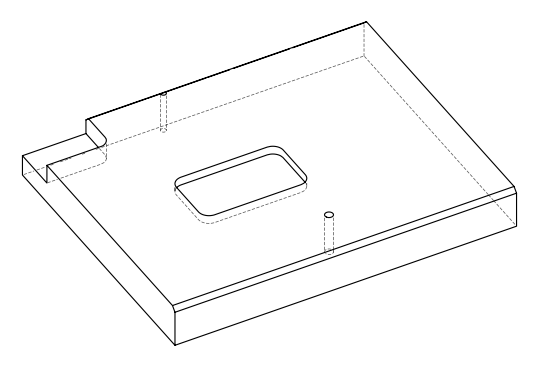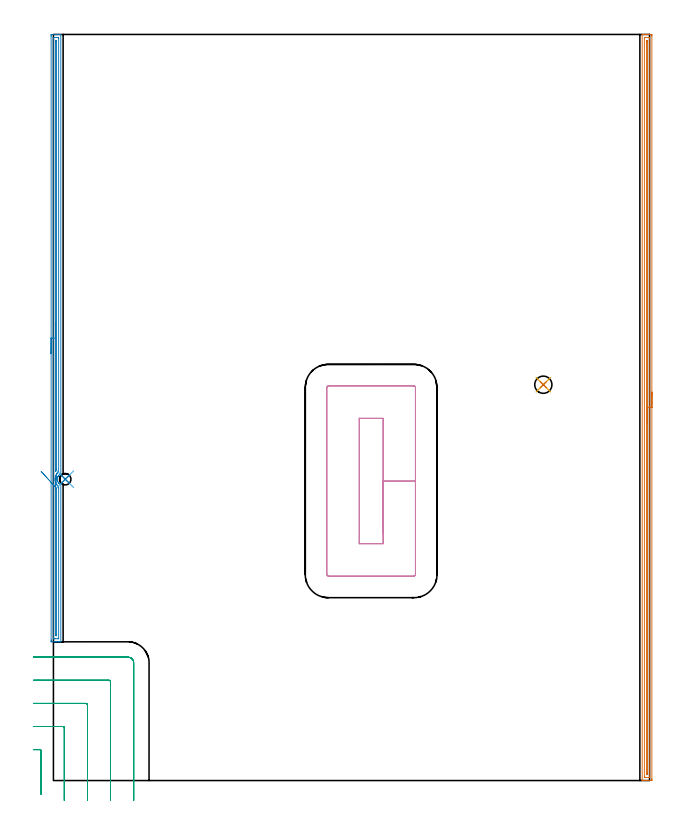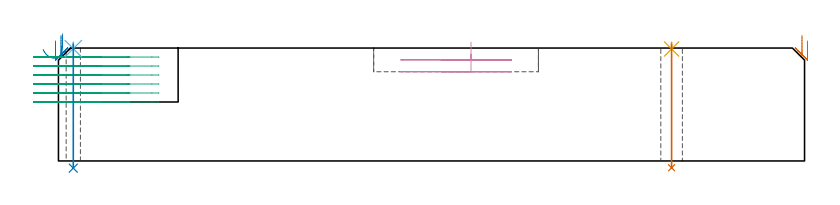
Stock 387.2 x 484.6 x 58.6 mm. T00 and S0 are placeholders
(PLAN: 8 operations, 5 tool changes, 31.2 min)
(1 AREA_MILL | FG_CHAMFER_SURFACE | UGT0205_001 | 11.79 min | 9618 mm3)
(2 AREA_MILL_1 | FG_CHAMFER_SURFACE_1 | UGT0205_001 | 9.71 min | 7911 mm3)
(3 MILL_CORNER_NOTCH_RECTANGULAR | CORNER_NOTCH_RECTANGULAR | UGT0201_136 | Follow Part, ap 5, ae 75% | 6.54 min | 155486 mm3)
(4 MILL_RECTANGULAR_POCKET | POCKET_RECTANGULAR_STRAIGHT | UGT0201_006 | Follow Part, ap 7, ae 75% | 2.6 min | 157015 mm3)
(5 SPOT_DRILL | STEP1HOLE | NXT0321_9005460120000 | 0.03 min | 2 mm3)
(6 SPOT_DRILL_1 | STEP1HOLE_1 | NXT0321_9005460120000 | 0.03 min | 3 mm3)
(7 DRILL_THROUGH_HOLE_INTO_CENTER | STEP1HOLE | NXT0301_083 | 0.26 min | 5733 mm3)
(8 DRILL_THROUGH_HOLE_INTO_CENTER_1 | STEP1HOLE_1 | UGT0301_194 | 0.26 min | 2485 mm3)
(TOOL UGT0205_001 | Chamfer Mill 20 x 3 x 45 deg. | D20 FL50 Z2)
(TOOL UGT0201_136 | Carbide End Mill 20.0 | D20 FL30 Z4)
(TOOL UGT0201_006 | End Mill 28 mm | D28 FL25 Z2)
(TOOL NXT0321_9005460120000 | NC Spot Drill, 142deg, 12mm, Carbide, Uncoated | D12 PA142 FL30 Z2)
(TOOL NXT0301_083 | Carbide Drill 11.2mm [860.1-1120-056A1-MM 2214] | D11.2 PA140 FL72 Z2)
(TOOL UGT0301_194 | Twist Drill 7.4 mm | D7.4 PA118 FL66 Z2)
(OP 1 AREA_MILL)
G17 G21 G94 G90
T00 M6
G54
G17 G0 G90 X388.7 Y252.3 S1061 M3
G43 Z68.6 H0
Z62.3
G94 G1 Y252.262 Z61.428 F250.
Y252.148 Z60.563
Y251.959 Z59.712
Y251.697 Z58.88
Y251.363 Z58.074
Y250.96 Z57.3
Y250.491 Z56.564
Y249.96 Z55.872
Y249.371 Z55.229
Y248.728 Z54.64
Y248.036 Z54.108
Y247.3 Z53.64
Y246.526 Z53.237
Y245.72 Z52.903
Y244.888 Z52.641
Y244.036 Z52.452
Y243.172 Z52.338
Y242.3 Z52.3
Y1.012
X388.699 Y0.62 Z52.301
X388.695 Y0.124 Z52.303
X388.691 Y0.009 Z52.305
X388.204 Y0. Z52.793
X385.55 Z55.444
X385.008 Z55.989
X384.665 Z56.331
X384.123 Z56.873
X383.781 Z57.214
X383.096 Z57.903
X382.783 Z58.216
X382.42 Y0.008 Z58.571
X382.403 Y0.01 Z58.588
X382.4 Y0.173 Z58.6
Y484.427
X382.403 Y484.592 Z58.588
X382.421 Y484.6 Z58.57
X382.784 Z58.216
X383.096 Z57.903
X383.781 Z57.214
X385.008 Z55.989
X385.55 Z55.444
X386.163 Z54.832
X387.933 Z53.064
X388.204 Y484.597 Z52.793
X388.691 Y484.591 Z52.305
X388.695 Y484.476 Z52.303
X388.699 Y483.98 Z52.301
X388.7 Y483.479 Z52.3
Y242.3
X387.286 Z53.714
Y2.192
X387.285 Y2.084 Z53.715
X387.282 Y2.031 Z53.718
X387.28 Y2.013 Z53.72
X387.239 Y2.009 Z53.761
X386.836 Y2.001 Z54.164
X384.183 Z56.817
X383.938 Y2.005 Z57.062
X383.826 Y2.01 Z57.174
X383.815 Y2.372 Z57.185
Y2.406
X383.814 Y482.408 Z57.186
X383.815 Y482.516 Z57.185
X383.818 Y482.569 Z57.182
X383.82 Y482.587 Z57.18
X383.861 Y482.591 Z57.139
X384.264 Y482.599 Z56.736
X386.917 Z54.083
X387.162 Y482.595 Z53.838
X387.274 Y482.59 Z53.726
X387.285 Y482.228 Z53.715
X387.286 Y482.193
Y242.3 Z53.714
X385.872 Z55.128
X385.871 Y4.762 Z55.129
X385.869 Y4.193 Z55.131
X385.867 Y4.032 Z55.133
X385.865 Y4.017 Z55.135
X385.854 Y4.01 Z55.146
X385.805 Y4.005 Z55.195
X385.74 Y4.001 Z55.26
X385.55 Y4.002 Z55.45
X385.359 Y4.006 Z55.641
X385.238 Y4.01 Z55.762
X385.234 Y4.086 Z55.766
X385.231 Y4.193 Z55.769
X385.229 Y4.517 Z55.771
Y479.838
X385.231 Y480.407 Z55.769
X385.234 Y480.568 Z55.766
X385.235 Y480.583 Z55.765
X385.246 Y480.59 Z55.754
X385.295 Y480.595 Z55.705
X385.36 Y480.599 Z55.64
X385.55 Y480.598 Z55.45
X385.741 Y480.594 Z55.259
X385.862 Y480.59 Z55.138
X385.866 Y480.514 Z55.134
X385.869 Y480.407 Z55.131
X385.871 Y480.082 Z55.129
X385.872 Y242.3 Z55.128
Y241.428 Z55.166
Y240.563 Z55.28
Y239.712 Z55.469
Y238.88 Z55.731
Y238.074 Z56.065
Y237.3 Z56.468
Y236.564 Z56.937
Y235.872 Z57.468
Y235.229 Z58.057
Y234.64 Z58.701
Y234.108 Z59.393
Y233.64 Z60.128
Y233.237 Z60.902
Y232.903 Z61.708
Y232.641 Z62.54
Y232.452 Z63.392
Y232.338 Z64.257
Y232.3 Z65.128
G0 Z68.6
M5
M2
(OP 2 AREA_MILL_1)
G17 G21 G94 G90
T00 M6
G54
G17 G0 G90 X-1.5 Y277.35 S1061 M3
G43 Z68.6 H0
Z62.3
G94 G1 Y277.388 Z61.428 F250.
Y277.502 Z60.564
Y277.691 Z59.712
Y277.953 Z58.88
Y278.287 Z58.074
Y278.69 Z57.3
Y279.158 Z56.564
Y279.69 Z55.872
Y280.279 Z55.229
Y280.922 Z54.64
Y281.614 Z54.108
Y282.35 Z53.64
Y283.124 Z53.237
Y283.93 Z52.903
Y284.762 Z52.641
Y285.613 Z52.452
Y286.478 Z52.338
Y287.35 Z52.3
Y483.584
X-1.499 Y483.976 Z52.301
X-1.495 Y484.472 Z52.303
X-1.491 Y484.591 Z52.305
X-1.004 Y484.6 Z52.793
X1.65 Z55.445
X3.069 Z56.865
X3.419 Z57.214
X4.119 Z57.919
X4.408 Z58.207
X4.779 Y484.593 Z58.571
X4.797 Y484.59 Z58.588
X4.8 Y484.423 Z58.6
Y199.315
X4.797 Y199.132 Z58.589
X4.776 Y199.119 Z58.569
X4.635 Y199.047 Z58.432
X4.5 Y198.984 Z58.298
X4.367 Y198.91 Z58.166
X4.307 Y198.871 Z58.107
X4.028 Y198.685 Z57.828
X3.657 Y198.373 Z57.456
X3.325 Y198.017 Z57.121
X3.293 Y197.974 Z57.088
X3.15 Y197.786 Z56.949
X2.96 Y197.463 Z56.758
X2.915 Y197.369 Z56.711
X2.83 Y197.197 Z56.627
X2.793 Y197.124 Z56.591
X2.708 Y196.905 Z56.508
X2.643 Y196.683 Z56.441
X2.563 Y196.298 Z56.358
X2.548 Y196.231 Z56.346
X2.535 Y196.061 Z56.331
X2.512 Y195.784 Z56.309
X2.52 Y195.643 Z56.303
X2.522 Y195.641
X2.524 Y195.639 Z56.304
X2.527 Y195.337 Z56.325
X2.553 Y195.11 Z56.352
X2.597 Y194.885 Z56.393
X2.607 Y194.846 Z56.403
X2.654 Y194.663 Z56.452
X2.715 Y194.483 Z56.514
X2.728 Y194.444 Z56.527
X2.918 Y194.017 Z56.718
X3.151 Y193.61 Z56.949
X3.193 Y193.551 Z56.992
X3.341 Y193.366 Z57.14
X3.38 Y193.318 Z57.178
X3.419 Y193.276 Z57.215
X3.58 Y193.098 Z57.38
X3.798 Y192.895 Z57.597
X4.029 Y192.707 Z57.828
X4.099 Y192.657 Z57.898
X4.304 Y192.532 Z58.102
X4.357 Y192.499 Z58.156
X4.622 Y192.359 Z58.421
X4.632 Y192.354 Z58.431
X4.741 Y192.303 Z58.538
X4.792 Y192.275 Z58.588
X4.795 Y192.269 Z58.591
X4.8 Y192.218 Z58.6
Y90.273
X4.804 Y90.11 Z58.595
X4.78 Y90.108 Z58.571
X4.408 Y90.1 Z58.207
X4.119 Z57.919
X3.419 Z57.214
X2.185 Z55.982
X1.65 Z55.445
X1.033 Z54.828
X-1.004 Y90.101 Z52.793
X-1.241 Y90.103 Z52.556
X-1.491 Y90.109 Z52.306
X-1.495 Y90.228 Z52.303
X-1.499 Y90.724 Z52.301
X-1.5 Y91.225 Z52.3
Y287.35
X-0.086 Z53.714
X-0.085 Y482.404 Z53.715
X-0.084 Y482.511 Z53.716
X-0.082 Y482.564 Z53.718
X-0.08 Y482.583 Z53.72
X-0.048 Y482.59 Z53.752
X0.361 Y482.598 Z54.161
X2.128 Y482.6 Z55.928
X2.535 Z56.335
X3.014 Y482.599 Z56.814
X3.261 Y482.594 Z57.061
X3.377 Y482.59 Z57.177
X3.385 Y482.223 Z57.185
Y482.189
Y200.656
X3.384 Y200.548 Z57.184
X3.381 Y200.495 Z57.181
X3.379 Y200.474 Z57.179
X2.877 Y200.03 Z56.677
X2.611 Y199.762 Z56.411
X2.574 Y199.723 Z56.374
X2.561 Y199.709 Z56.361
X2.535 Y199.677 Z56.335
X2.179 Y199.227 Z55.979
X1.956 Y198.868 Z55.756
X1.842 Y198.674 Z55.642
X1.65 Y198.29 Z55.45
X1.554 Y198.071 Z55.354
X1.516 Y197.974 Z55.316
X1.403 Y197.651 Z55.203
X1.331 Y197.403 Z55.131
X1.258 Y197.081 Z55.058
X1.174 Y196.668 Z54.974
X1.127 Y196.187 Z54.927
X1.103 Y195.9 Z54.903
X1.102 Y195.847 Z54.902
X1.119 Y195.293 Z54.919
X1.15 Y194.905 Z54.95
X1.185 Y194.64 Z54.985
X1.23 Y194.399 Z55.03
X1.289 Y194.141 Z55.089
X1.397 Y193.761 Z55.197
X1.486 Y193.506 Z55.286
X1.65 Y193.125 Z55.45
X1.815 Y192.778 Z55.615
X1.849 Y192.712 Z55.649
X1.904 Y192.612 Z55.704
X2.008 Y192.437 Z55.808
X2.105 Y192.278 Z55.905
X2.204 Y192.133 Z56.004
X2.488 Y191.766 Z56.288
X2.53 Y191.718 Z56.33
X2.535 Y191.714 Z56.335
X3.051 Y191.196 Z56.851
X3.222 Y191.044 Z57.022
X3.379 Y190.865 Z57.179
X3.386 Y189.931 Z57.186
X3.385 Y92.296 Z57.185
X3.384 Y92.189 Z57.184
X3.381 Y92.136 Z57.181
X3.38 Y92.117 Z57.18
X3.348 Y92.11 Z57.148
X2.939 Y92.102 Z56.739
X1.172 Y92.1 Z54.972
X0.765 Z54.565
X0.286 Y92.101 Z54.086
X0.039 Y92.106 Z53.839
X-0.077 Y92.11 Z53.723
X-0.085 Y92.477 Z53.715
Y92.511
X-0.086 Y287.35 Z53.714
X1.328 Z55.128
X1.329 Y479.832 Z55.129
X1.333 Y480.401 Z55.133
X1.335 Y480.562 Z55.135
X1.341 Y480.59 Z55.141
X1.388 Y480.595 Z55.188
X1.455 Y480.598 Z55.255
X1.65 Y480.597 Z55.45
X1.846 Y480.591 Z55.646
X1.965 Y480.586 Z55.765
X1.967 Y480.509 Z55.767
X1.969 Y480.401 Z55.769
X1.971 Y480.077 Z55.771
Y201.834
X1.969 Y201.692 Z55.769
X1.967 Y201.621 Z55.767
X1.965 Y201.59 Z55.765
X1.934 Y201.549 Z55.734
X1.8 Y201.398 Z55.6
X1.65 Y201.229 Z55.45
X1.388 Y200.92 Z55.188
X1.37 Y200.901 Z55.17
X1.344 Y200.878 Z55.144
X1.335 Y200.872 Z55.135
X1.333 Y200.892 Z55.133
X1.33 Y200.935 Z55.13
X1.329 Y200.98 Z55.129
X1.328 Y287.35 Z55.128
Y288.222 Z55.167
Y289.086 Z55.28
Y289.938 Z55.469
Y290.77 Z55.732
Y291.576 Z56.065
Y292.35 Z56.468
Y293.086 Z56.937
Y293.778 Z57.468
Y294.421 Z58.057
Y295.01 Z58.701
Y295.541 Z59.393
Y296.01 Z60.128
Y296.413 Z60.902
Y296.747 Z61.708
Y297.009 Z62.54
Y297.198 Z63.392
Y297.312 Z64.257
Y297.35 Z65.128
G0 Z68.6
X-7.973 Y200.814
Z57.868
G1 X-7.626 Y200.431 Z57.166
X-7.239 Y200.003 Z56.511
X-6.816 Y199.535 Z55.909
X-6.359 Y199.029 Z55.364
X-5.872 Y198.491 Z54.881
X-5.358 Y197.923 Z54.462
X-4.822 Y197.33 Z54.112
X-4.268 Y196.717 Z53.833
X-3.699 Y196.088 Z53.627
X-3.121 Y195.449 Z53.496
X-2.537 Y194.803 Z53.441
X-1.952 Y194.156 Z53.461
X-1.37 Y193.513 Z53.558
X-0.797 Y192.879 Z53.73
X-0.235 Y192.258 Z53.975
X0.31 Y191.655 Z54.293
X0.834 Y191.075 Z54.68
X1.334 Y190.523 Z55.134
X1.37 Y190.482 Z55.17
X1.65 Y190.165 Z55.45
X1.868 Y189.931 Z55.668
X1.938 Y189.852 Z55.738
X1.962 Y189.824 Z55.762
X1.965 Y189.807 Z55.765
X1.968 Y189.768 Z55.768
X1.971 Y189.607 Z55.771
Y94.868
X1.967 Y94.299 Z55.767
X1.964 Y94.138 Z55.764
X1.959 Y94.11 Z55.759
X1.912 Y94.106 Z55.712
X1.845 Y94.102 Z55.645
X1.65 Y94.103 Z55.45
X1.454 Y94.109 Z55.254
X1.335 Y94.114 Z55.135
X1.333 Y94.191 Z55.133
X1.331 Y94.299 Z55.131
X1.329 Y94.623 Z55.129
Y190.364
X1.33 Y190.45 Z55.13
X1.332 Y190.507 Z55.132
X1.334 Y190.523 Z55.134
X1.412 Y191.384 Z55.25
X1.488 Y192.232 Z55.441
X1.563 Y193.059 Z55.706
X1.636 Y193.861 Z56.041
X1.706 Y194.631 Z56.446
X1.772 Y195.362 Z56.917
X1.834 Y196.05 Z57.45
X1.892 Y196.689 Z58.041
X1.945 Y197.275 Z58.686
X1.992 Y197.802 Z59.379
X2.035 Y198.267 Z60.116
X2.071 Y198.666 Z60.891
X2.101 Y198.996 Z61.698
X2.124 Y199.255 Z62.53
X2.141 Y199.441 Z63.383
X2.151 Y199.552 Z64.248
X2.154 Y199.588 Z65.12
X2.15 Y199.548 Z65.991
G0 Z68.6
M5
M2
(OP 3 MILL_CORNER_NOTCH_RECTANGULAR)
G17 G21 G94 G90
T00 M6
G54
G17 G0 G90 X-7.9 Y-9.131 S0 M3
G43 Z68.6 H0
Z53.933
G94 G1 Y-6.131 F250.
Y19.106 F500.
G3 X-8.894 Y20.1 R1.
G1 X-10.
X-13. F250.
G0 Z68.6
X7.1 Y-13.
Z53.933
G1 Y-10.
Y34.106 F500.
G3 X6.106 Y35.1 R1.
G1 X-10.
X-13. F250.
G0 Z68.6
X22.1 Y-13.
Z53.933
G1 Y-10.
Y49.105 F500.
G3 X21.105 Y50.1 R1.
G1 X-10.
X-13. F250.
G0 Z68.6
X37.1 Y-13.
Z53.933
G1 Y-10.
Y64.105 F500.
G3 X36.105 Y65.1 R1.
G1 X-10.
X-13. F250.
G0 Z68.6
X52.1 Y-13.
Z53.933
G1 Y-10.
Y76.5 F500.
G3 X48.5 Y80.1 R3.6
G1 X-10.
X-13. F250.
G0 Z68.6
X-7.9 Y-9.131
Z49.267
G1 Y-6.131
Y19.106 F500.
G3 X-8.894 Y20.1 R1.
G1 X-10.
X-13. F250.
G0 Z68.6
X7.1 Y-13.
Z49.267
G1 Y-10.
Y34.106 F500.
G3 X6.106 Y35.1 R1.
G1 X-10.
X-13. F250.
G0 Z68.6
X22.1 Y-13.
Z49.267
G1 Y-10.
Y49.105 F500.
G3 X21.105 Y50.1 R1.
G1 X-10.
X-13. F250.
G0 Z68.6
X37.1 Y-13.
Z49.267
G1 Y-10.
Y64.105 F500.
G3 X36.105 Y65.1 R1.
G1 X-10.
X-13. F250.
G0 Z68.6
X52.1 Y-13.
Z49.267
G1 Y-10.
Y76.5 F500.
G3 X48.5 Y80.1 R3.6
G1 X-10.
X-13. F250.
G0 Z68.6
X-7.9 Y-9.131
Z44.6
G1 Y-6.131
Y19.106 F500.
G3 X-8.894 Y20.1 R1.
G1 X-10.
X-13. F250.
G0 Z68.6
X7.1 Y-13.
Z44.6
G1 Y-10.
Y34.106 F500.
G3 X6.106 Y35.1 R1.
G1 X-10.
X-13. F250.
G0 Z68.6
X22.1 Y-13.
Z44.6
G1 Y-10.
Y49.105 F500.
G3 X21.105 Y50.1 R1.
G1 X-10.
X-13. F250.
G0 Z68.6
X37.1 Y-13.
Z44.6
G1 Y-10.
Y64.105 F500.
G3 X36.105 Y65.1 R1.
G1 X-10.
X-13. F250.
G0 Z68.6
X52.1 Y-13.
Z44.6
G1 Y-10.
Y76.5 F500.
G3 X48.5 Y80.1 R3.6
G1 X-10.
X-13. F250.
G0 Z68.6
X-7.9 Y-9.131
Z39.933
G1 Y-6.131
Y19.106 F500.
G3 X-8.894 Y20.1 R1.
G1 X-10.
X-13. F250.
G0 Z68.6
X7.1 Y-13.
Z39.933
G1 Y-10.
Y34.106 F500.
G3 X6.106 Y35.1 R1.
G1 X-10.
X-13. F250.
G0 Z68.6
X22.1 Y-13.
Z39.933
G1 Y-10.
Y49.105 F500.
G3 X21.105 Y50.1 R1.
G1 X-10.
X-13. F250.
G0 Z68.6
X37.1 Y-13.
Z39.933
G1 Y-10.
Y64.105 F500.
G3 X36.105 Y65.1 R1.
G1 X-10.
X-13. F250.
G0 Z68.6
X52.1 Y-13.
Z39.933
G1 Y-10.
Y76.5 F500.
G3 X48.5 Y80.1 R3.6
G1 X-10.
X-13. F250.
G0 Z68.6
X-7.9 Y-9.131
Z35.267
G1 Y-6.131
Y19.106 F500.
G3 X-8.894 Y20.1 R1.
G1 X-10.
X-13. F250.
G0 Z68.6
X7.1 Y-13.
Z35.267
G1 Y-10.
Y34.106 F500.
G3 X6.106 Y35.1 R1.
G1 X-10.
X-13. F250.
G0 Z68.6
X22.1 Y-13.
Z35.267
G1 Y-10.
Y49.105 F500.
G3 X21.105 Y50.1 R1.
G1 X-10.
X-13. F250.
G0 Z68.6
X37.1 Y-13.
Z35.267
G1 Y-10.
Y64.105 F500.
G3 X36.105 Y65.1 R1.
G1 X-10.
X-13. F250.
G0 Z68.6
X52.1 Y-13.
Z35.267
G1 Y-10.
Y76.5 F500.
G3 X48.5 Y80.1 R3.6
G1 X-10.
X-13. F250.
G0 Z68.6
X-7.9 Y-9.131
Z30.6
G1 Y-6.131
Y19.106 F500.
G3 X-8.894 Y20.1 R1.
G1 X-10.
X-13. F250.
G0 Z68.6
X7.1 Y-13.
Z30.6
G1 Y-10.
Y34.106 F500.
G3 X6.106 Y35.1 R1.
G1 X-10.
X-13. F250.
G0 Z68.6
X22.1 Y-13.
Z30.6
G1 Y-10.
Y49.105 F500.
G3 X21.105 Y50.1 R1.
G1 X-10.
X-13. F250.
G0 Z68.6
X37.1 Y-13.
Z30.6
G1 Y-10.
Y64.105 F500.
G3 X36.105 Y65.1 R1.
G1 X-10.
X-13. F250.
G0 Z68.6
X52.1 Y-13.
Z30.6
G1 Y-10.
Y76.5 F500.
G3 X48.5 Y80.1 R3.6
G1 X-10.
X-13. F250.
G0 Z68.6
M5
M2
(OP 4 MILL_RECTANGULAR_POCKET)
G17 G21 G94 G90
T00 M6
G54
G17 G0 G90 X214.1 Y160.402 S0 M3
G43 Z68.6 H0
Z61.6
G94 G1 Y194.55 Z52.45 F250.
Y235.3 F500.
X198.6
Y153.8
X214.1
Y194.55
X235.1
Y255.4
G3 X234.2 Y256.3 R0.9
G1 X178.5
G3 X177.6 Y255.4 R0.9
G1 Y133.7
G3 X178.5 Y132.8 R0.9
G1 X234.2
G3 X235.1 Y133.7 R0.9
G1 Y194.55
Y195.55
G0 X214.1 Y160.402 Z55.45
G1 Y194.55 Z46.3 F250.
Y235.3 F500.
X198.6
Y153.8
X214.1
Y194.55
X235.1
Y255.4
G3 X234.2 Y256.3 R0.9
G1 X178.5
G3 X177.6 Y255.4 R0.9
G1 Y133.7
G3 X178.5 Y132.8 R0.9
G1 X234.2
G3 X235.1 Y133.7 R0.9
G1 Y194.55
Y195.55
G0 Z68.6
M5
M2
(OP 5 SPOT_DRILL)
G17 G21 G94 G90
T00 M6
G54
G17 G0 G90 X318.2 Y257.1 S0 M3
G43 Z68.6 H0
G94 G81 G98 Z58.118 F250. R61.6
G80
M5
M2
(OP 6 SPOT_DRILL_1)
G17 G21 G94 G90
T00 M6
G54
G17 G0 G90 X7.7 Y195.7 S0 M3
G43 Z68.6 H0
G94 G81 G98 Z58.281 F250. R61.6
G80
M5
M2
(OP 7 DRILL_THROUGH_HOLE_INTO_CENTER)
G17 G21 G94 G90
T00 M6
G54
G17 G0 G90 X318.2 Y257.1 S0 M3
G43 Z68.6 H1
G94 G73 G98 Z-3.538 F250. Q10.356 R60.6
G80
M5
M2
(OP 8 DRILL_THROUGH_HOLE_INTO_CENTER_1)
G17 G21 G94 G90
T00 M6
G54
G17 G0 G90 X7.7 Y195.7 S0 M3
G43 Z68.6 H0
G94 G73 G98 Z-3.723 F250. Q6.925 R60.6
G80
M5
M2
